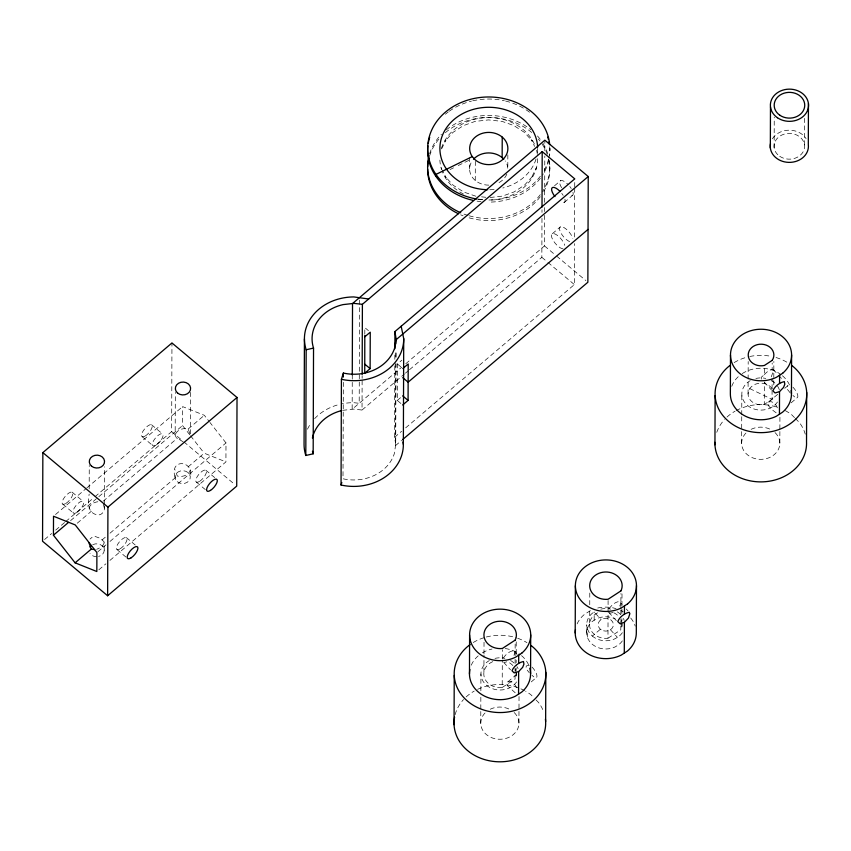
<?xml version="1.0" encoding="UTF-8"?>
<svg xmlns="http://www.w3.org/2000/svg" width="851" height="851" viewBox="0 0 851 851"><rect width="100%" height="100%" fill="white"/><g stroke="black" fill="none" stroke-linecap="round" stroke-linejoin="round"><path stroke-width="0.64" stroke-dasharray="4.25 3.19" d="M104.396 505.717C105.418 510.355 102.088 516.142 96.78 514.77C87.079 512.515 88.036 502.079 89.164 494.069M89.174 488.868L89.259 465.497M104.237 550.214L103.992 541.693L100.418 538.364L94.621 536.29L92.78 536.704L90.004 539.066M104.396 504.42L104.535 466.763M94.993 496.707L171.647 431.617L171.955 342.974M175.029 477.166C169.168 457.583 194.911 460.795 190.305 477.124M182.837 441.68L176.21 437.414L175.168 435.255L175.327 392.417M189.762 434.776L182.539 425.553L182.614 406.608L204.336 415.299L209.144 421.436M190.603 392.375L190.454 435.223L188.199 429C183.348 427.542 176.295 429.872 175.168 435.255M109.939 560.394L225.919 461.891L225.994 442.935L209.952 422.458M343.336 382.312L342.996 478.783A42.007 35.434 0.2 0 0 394.321 453.615L395.715 444.435L395.992 363.824M352.271 374.908L352.154 409.267L401.725 367.164M359.558 300.126L359.196 403.289L353.505 402.661A49.645 41.869 0.2 0 0 341.911 403.853M342.666 410.342L353.537 409.108L362.026 410.033L362.132 379.631M362.132 378.312L362.143 375.663M364.802 334.135L364.824 327.624L368.44 330.656M395.715 444.435L394.566 437.286L394.811 364.6M394.832 359.313L394.853 352.697M395.821 363.664L395.534 445.605L401.576 440.478M395.843 357.058L395.875 350.442M396.013 357.207L396.045 350.601M400.895 403.47L397.279 400.438L397.406 363.994L401.885 360.186M469.614 169.072L469.646 157.531M475.262 180.455L475.326 159.935M480.751 723.201L480.804 710.234M480.804 708.936L480.847 697.277M480.868 690.799L480.932 673.949M483.921 672.152L483.985 655.259M483.985 653.962L484.028 642.271M492.793 661.642A16.233 13.69 0.2 0 0 484.506 677.917A16.233 13.69 0.2 0 0 502.207 687.47L502.303 660.185M502.303 658.887L502.335 649.781M507.845 154.882L507.802 168.987A19.094 16.105 0.2 0 0 505.207 160.935M502.207 687.47L515.046 679.109L515.078 668.716M515.1 663.514L515.121 657.015M515.121 655.717L515.174 640.122M516.121 675.651L516.131 671.758M516.142 670.45L516.153 667.854M516.163 662.652L516.174 660.057M516.195 653.557L516.238 641.867M518.94 723.105L519.036 695.895M409.501 369.706L541.842 257.332L541.981 217.686M541.991 212.399L542.002 209.75M405.778 363.728L544.48 245.928L544.597 212.888M544.608 211.559L544.619 207.601M544.64 202.315L544.8 156.052M544.81 150.765L544.853 140.202M549.81 168.881L549.81 166.828M549.874 150.414L549.874 148.361A61.102 51.539 0.2 0 1 548.821 158.137M405.672 427.851L574.372 284.585L574.521 243.609M574.542 237.004L574.712 188.103M574.712 186.784L574.744 178.859M586.658 632.921L586.69 624.719M587.339 637.091L587.36 628.878A19.094 16.105 0.2 0 1 592.232 613.316L594.2 612.029L601.114 619.571M589.69 622.921L589.732 609.922M589.754 604.731L589.786 593.03M594.168 620.241L594.2 612.029M597.615 612.837A16.233 13.69 0.2 0 0 592.945 633.038L595.955 635.559A16.233 13.69 0.2 0 0 607.965 638.239L608.103 600.551M607.965 638.239L620.804 629.868L620.815 625.974M620.826 624.677L620.836 620.773M620.858 614.273L620.879 610.38M620.879 609.082L620.932 593.487M621.89 626.421L621.9 622.517M621.9 621.219L621.911 618.624M621.932 613.422L621.953 606.923M621.964 605.625L622.007 592.626M741.647 443.286L741.732 416.075M741.742 414.777L741.817 394.034M748.072 394.024L748.189 361.537M771.995 388.556A12.829 10.818 0.2 0 0 755.443 384.195A12.829 10.818 0.2 0 0 748.869 397.725A12.829 10.818 0.2 0 0 764.283 404.438L764.358 382.173M761.549 379.142L761.549 377.025L764.379 374.663L764.411 366.77M772.08 390.215L772.048 399.374L764.283 404.438M772.08 388.907L772.123 378.429M764.379 374.663L765.251 373.653A7.638 3.234 -42.5 0 1 771.293 369.717L772.155 369.6L772.176 363.026M774.133 147.627L774.24 117.183M773.772 384.865L773.857 361.473M779.835 443.19L779.878 430.234M779.878 428.936L779.931 415.979M804.514 144.936L804.61 117.14M89.11 508.345C89.802 503.994 94.78 501.984 98.695 501.611M104.269 542.864L102.056 546.736L96.663 549.331M190.326 469.784C189.209 475.166 182.157 477.496 177.306 476.039L175.051 469.816M536.013 169.328L536.396 167.541L531.524 177.572L532.535 176.274L524.567 185.103L514.153 191.89L502.505 196.102L488.974 197.634M441.626 148.893L445.956 139.968L444.945 141.266L452.913 132.437L463.327 125.65L474.975 121.438L488.506 119.906L502.058 121.374L513.77 125.522L524.248 132.267L532.311 141.053L531.311 139.766L534.619 146.436M771.261 376.823L773.219 371.547L773.219 369.419L772.155 369.6M777.708 394.311L768.634 402.012L767.602 403.714C769.219 408.193 773.857 411.033 777.506 413.809M516.823 674.215L507.749 681.928L506.717 683.619L507.739 686.034L515.727 693.235M554.522 185.795L560.575 180.646A9.552 3.649 49.7 0 1 568.202 184.635M564.224 202.474L572.298 195.602M552.352 233.717L560.415 226.855M55.528 514.525L85.791 488.825M86.791 487.974L182.614 406.608M44.571 539.534L51.624 533.545M55.666 530.12L64.74 522.408M65.75 521.546L93.982 497.569M70.59 520.631L97.822 497.505M98.833 496.644L182.539 425.553M77.25 523.216L91.376 511.217M103.141 501.228L177.434 438.137M188.199 429L204.336 415.299M102.003 539.991L106.013 536.587M110.034 533.173L177.306 476.039M188.06 466.912L204.197 453.2L225.919 461.891M97.908 551.714L105.971 544.863M110.002 541.438L225.994 442.935M98.844 569.808L105.907 563.819M362.026 410.033L404.448 374.004M405.459 373.142L408.491 370.568M397.279 400.438L400.864 397.396M394.566 437.286L401.629 431.276M784.771 388.311L787.803 385.737L790.122 385.62M791.153 402.831L797.217 397.683M531.269 681.885L536.321 677.587M587.36 628.878L589.286 632.761L592.339 636.091L600.455 629.197M590.371 610.603L584.063 614.709A30.551 25.764 0.2 0 0 576.584 625.208M450.041 169.562L453.551 167.838M458.232 165.541L468.763 160.382M768.634 402.012C772.644 400.3 776.25 404.608 777.527 408.012M507.749 681.928C512.472 680.119 516.397 685.64 517.142 689.789M529.237 665.525L526.907 665.652A7.553 3.319 39.9 0 0 526.897 669.758L529.216 672.641M481.581 196.836L486.506 197.368M475.89 196.241L463.71 192.018L453.232 185.284L445.169 176.487L446.169 177.774L442.307 169.987M749.774 388.609L772.048 399.374A12.829 10.818 0.2 0 0 773.697 394.907M544.48 245.928L555.586 255.215M556.586 256.066L585.85 280.575M541.842 257.332L546.927 261.587M547.938 262.438L574.372 284.585M397.406 363.994L401.927 367.781M171.647 431.617L182.827 440.988M183.848 441.839L234.685 484.421M151.542 424.723L162.392 433.808M205.772 470.146L214.643 477.571M142.213 436.733L153.052 445.818M196.443 482.155L205.314 489.591M72.133 492.155L82.983 501.239M126.363 537.577L135.235 545.012M62.804 504.175L73.654 513.259M117.034 549.597L125.905 557.022M794.515 417.607L791.77 414.831A45.826 38.646 0.2 0 0 784.292 410.108M795.334 418.437L799.44 422.585A45.826 38.646 0.2 0 1 805.269 434.17M531.992 695.863L530.886 694.746A45.826 38.646 0.2 0 0 525.663 691.246M536.087 700.001L538.555 702.49A45.826 38.646 0.2 0 1 543.587 711.649M773.219 369.419L777.686 374.28M778.58 375.259L783.037 380.12M764.219 382.067L771.357 389.854M620.315 602.519L622.028 604.38M626.293 609.029L627.995 610.89M608.646 612.241L616.315 620.613M610.465 629.772L617.369 637.314M514.557 651.749L517.11 654.536M503.728 662.408L510.547 669.854M790.1 392.726L787.781 389.843A7.553 3.319 39.9 0 1 787.803 385.737M190.56 435.797L204.197 453.2M103.354 504.026L104.386 508.313M441.201 167.764L441.573 169.551A48.879 41.231 0.2 0 1 439.882 160.073M514.153 712.5A19.094 16.105 0.2 0 1 513.11 734.753A19.094 16.105 0.2 0 1 486.698 734.817A19.094 16.105 0.2 0 1 485.442 712.564M490.24 709.223A19.094 16.105 0.2 0 1 509.334 709.181M455.125 714.659A45.826 38.646 0.2 0 1 463.561 699.511M466.125 696.948A45.826 38.646 0.2 0 1 474.198 691.097M477.592 689.342A45.826 38.646 0.2 0 1 524.546 690.618M772.41 138.787A19.094 16.105 0.2 0 1 789.175 130.182A19.094 16.105 0.2 0 1 806.088 138.607M569.649 241.62A9.552 3.649 49.7 0 1 560.128 231.366A9.552 3.649 49.7 0 1 563.979 227.579A9.552 3.649 49.7 0 1 572.829 238.493M572.989 192.283A9.552 3.649 49.7 0 1 569.808 195.4M561.628 187.741A9.552 3.649 49.7 0 1 560.575 180.646M569.84 186.518A9.552 3.649 49.7 0 1 571.234 188.507M564.915 199.145A9.552 3.649 49.7 0 1 561.734 202.272M561.766 193.379A9.552 3.649 49.7 0 1 563.171 195.379M562.99 248.843A9.552 3.649 49.7 0 1 552.65 239.493A9.552 3.649 49.7 0 1 555.363 234.153A9.552 3.649 49.7 0 1 564.766 245.365M307.488 429.191A49.645 41.869 0.2 0 1 310.615 423.702M314.636 418.66A49.645 41.869 0.2 0 1 339.421 404.427M609.252 608.742A7.638 3.234 -42.5 0 1 617.518 601.859A7.638 3.234 -42.5 0 1 619.709 606.018M612.901 612.358A7.638 3.234 -42.5 0 1 609.242 612.837M597.732 608.008A30.551 25.764 0.2 0 1 616.081 608.635M620.922 610.529A30.551 25.764 0.2 0 1 623.177 611.731M630.719 618.039A30.551 25.764 0.2 0 1 635.24 626.134M621.868 622.847A16.233 13.69 0.2 0 1 620.804 629.868M613.848 612.794A16.233 13.69 0.2 0 1 618.624 616.305M620.751 619.4A16.233 13.69 0.2 0 1 621.624 621.677M622.358 632.687A19.094 16.105 0.2 0 1 619.347 636.027L615.401 638.59A19.094 16.105 0.2 0 1 592.339 636.091M600.774 609.125A19.094 16.105 0.2 0 1 610.656 609.103M617.347 611.869A19.094 16.105 0.2 0 1 620.89 614.826M623.4 618.464A19.094 16.105 0.2 0 1 624.208 620.453M622.336 640.888A19.094 16.105 0.2 0 1 619.315 644.228L615.369 646.803A19.094 16.105 0.2 0 1 590.658 642.718A19.094 16.105 0.2 0 1 592.2 621.528L596.147 618.954A19.094 16.105 0.2 0 1 615.241 618.911M516.6 681.917A19.094 16.105 0.2 0 1 487.027 685.693A19.094 16.105 0.2 0 1 489.357 660.536M495.005 658.366A19.094 16.105 0.2 0 1 504.888 658.334M510.557 660.482A19.094 16.105 0.2 0 1 516.514 665.812M517.11 666.737A19.094 16.105 0.2 0 1 518.078 668.695M532.088 667.12A7.648 2.649 54.9 0 1 537.002 676.215A7.648 2.649 54.9 0 1 532.056 675.343M516.1 672.077A16.233 13.69 0.2 0 1 515.046 679.109M512.855 665.546A16.233 13.69 0.2 0 0 507.132 661.61A7.638 3.234 -42.5 0 1 504.43 662.301M514.993 668.631A16.233 13.69 0.2 0 1 515.855 670.907M503.494 657.972A7.638 3.234 -42.5 0 1 511.749 651.089A7.638 3.234 -42.5 0 1 513.94 655.259M473.284 642.484A45.826 38.646 0.2 0 1 485.081 637.356M486.336 637.005A45.826 38.646 0.2 0 1 516.419 637.825M517.653 638.25A45.826 38.646 0.2 0 1 526.929 642.643M471.273 665.163A30.551 25.764 0.2 0 1 478.336 655.738M482.4 652.834A30.551 25.764 0.2 0 1 491.995 649.036M505.207 648.515A30.551 25.764 0.2 0 1 520.578 654.866M521.535 655.632A30.551 25.764 0.2 0 1 528.694 665.025M734.168 362.579A45.826 38.646 0.2 0 1 747.221 357.09M749.774 356.495A45.826 38.646 0.2 0 1 770.921 356.292M776.038 357.526A45.826 38.646 0.2 0 1 787.813 362.739M731.732 386.322A30.551 25.764 0.2 0 1 739.221 375.823M742.21 373.6A30.551 25.764 0.2 0 1 781.463 374.951M782.42 375.727A30.551 25.764 0.2 0 1 790.388 387.258M716.765 432.308A45.826 38.646 0.2 0 1 724.446 419.607M727.009 417.033A45.826 38.646 0.2 0 1 735.083 411.182M736.189 410.576A45.826 38.646 0.2 0 1 779.601 408.033M792.972 387.216A7.648 2.649 54.9 0 1 797.887 396.3A7.648 2.649 54.9 0 1 792.941 395.438M775.038 432.585A19.094 16.105 0.2 0 1 773.995 454.838A19.094 16.105 0.2 0 1 747.582 454.902A19.094 16.105 0.2 0 1 746.338 432.648M751.125 429.319A19.094 16.105 0.2 0 1 770.219 429.266M777.484 402.002A19.094 16.105 0.2 0 1 747.912 405.778A19.094 16.105 0.2 0 1 750.242 380.631M755.89 378.45A19.094 16.105 0.2 0 1 765.772 378.429M771.453 380.578A19.094 16.105 0.2 0 1 776.006 384.152M777.41 385.907A19.094 16.105 0.2 0 1 779.335 389.779M537.619 158.658A48.879 41.231 0.2 0 1 488.942 199.996M482.56 199.666A48.879 41.231 0.2 0 1 477.507 198.889M463.38 193.985A48.879 41.231 0.2 0 1 442.392 171.838M441.478 148.212A48.879 41.231 0.2 0 1 487.123 117.566A48.879 41.231 0.2 0 1 535.088 145.702M536.566 150.308A48.879 41.231 0.2 0 1 537.534 156.265M506.813 174.157A19.094 16.105 0.2 0 1 498.314 182.954M488.782 185.135A19.094 16.105 0.2 0 1 472.124 161.02M548.81 160.19A61.102 51.539 0.2 0 1 542.512 175.146M540.311 178.284A61.102 51.539 0.2 0 1 489.017 202.102M481.038 201.676A61.102 51.539 0.2 0 1 477.071 201.134M445.392 114.225A61.102 51.539 0.2 0 1 448.286 111.928M449.296 111.183A61.102 51.539 0.2 0 1 471.443 101.131M472.72 100.822A61.102 51.539 0.2 0 1 504.345 100.748M505.622 101.046A61.102 51.539 0.2 0 1 530.854 113.247M549.703 146.755A61.102 51.539 0.2 0 1 549.618 155.308M549.352 160.722A61.102 51.539 0.2 0 1 542.449 191.56M540.257 194.709A61.102 51.539 0.2 0 1 469.316 215.824M468.061 215.463A61.102 51.539 0.2 0 1 461.891 213.261M429.627 153.786A61.102 51.539 0.2 0 1 441.446 134.277M446.275 129.863A61.102 51.539 0.2 0 1 530.79 129.66M537.481 135.979A61.102 51.539 0.2 0 1 540.768 140.043M542.895 143.223A61.102 51.539 0.2 0 1 547.672 153.499M548.65 159.116A61.102 51.539 0.2 0 1 543.768 191.432M540.247 196.751A61.102 51.539 0.2 0 1 468.05 217.516M463.093 215.792A61.102 51.539 0.2 0 1 460.689 214.803M429.617 155.839A61.102 51.539 0.2 0 1 439.637 138.266M445.328 132.692A61.102 51.539 0.2 0 1 531.737 132.49M538.343 139.021A61.102 51.539 0.2 0 1 539.981 141.053M542.204 144.191A61.102 51.539 0.2 0 1 547.267 154.382M536.045 159.073A48.879 41.231 0.2 0 1 502.835 188.007M494.08 189.496A48.879 41.231 0.2 0 1 488.974 189.741M537.662 148.393A48.879 41.231 0.2 0 1 537.353 153.18M548.533 159.339A61.102 51.539 0.2 0 1 543.842 170.913M540.321 176.242A61.102 51.539 0.2 0 1 489.027 200.049M482.379 199.751A61.102 51.539 0.2 0 1 477.081 199.081M92.759 544.661A7.638 6.446 0.2 0 1 103.641 547.746A7.638 6.446 0.2 0 1 98.61 556.448M96.631 556.671A7.638 6.446 0.2 0 1 90.004 553.469M601.157 629.793L599.742 628.602A7.638 6.446 0.2 0 1 604.104 618.39A7.638 6.446 0.2 0 1 613.252 626.049A7.638 6.446 0.2 0 1 601.157 629.793M779.718 156.297A15.275 12.882 0.2 0 0 804.408 148.297A15.275 12.882 0.2 0 0 783.824 134.256A15.275 12.882 0.2 0 0 779.718 156.297M76.909 512.398A7.638 2.883 -50 0 0 83.515 501.771A7.638 2.883 -50 0 0 74.526 507.579A7.638 2.883 -50 0 0 76.909 512.398M156.318 444.956A7.638 2.883 -50 0 0 162.924 434.34A7.638 2.883 -50 0 0 153.925 440.137A7.638 2.883 -50 0 0 156.318 444.956M66.07 503.313A7.638 2.883 -50 0 0 72.675 492.686A7.638 2.883 -50 0 0 63.676 498.495A7.638 2.883 -50 0 0 66.07 503.313M177.285 481.709A7.638 6.446 0.2 0 0 190.05 478.794A7.638 6.446 0.2 0 0 180.657 470.922A7.638 6.446 0.2 0 0 177.285 481.709M120.289 548.735A7.638 2.883 -50 0 0 126.895 538.109A7.638 2.883 -50 0 0 117.906 543.917A7.638 2.883 -50 0 0 120.289 548.735M145.468 435.872A7.638 2.883 -50 0 0 152.074 425.255A7.638 2.883 -50 0 0 143.085 431.053A7.638 2.883 -50 0 0 145.468 435.872M199.698 481.294A7.638 2.883 -50 0 0 206.304 470.677A7.638 2.883 -50 0 0 197.315 476.475A7.638 2.883 -50 0 0 199.698 481.294"/><path stroke-width="1.28" d="M42.858 452.604L42.55 541.247L107.62 595.753L236.716 486.123L237.025 397.481L171.955 342.974L42.858 452.604L107.928 507.111L107.62 595.753M53.443 535.194L53.517 516.238L75.239 524.929L96.897 552.576L96.833 571.521L75.101 562.83L53.443 535.194L68.58 522.344M304.424 338.932L304.062 444.658A49.645 41.869 0.2 0 0 305.807 455.487L313.168 453.806L313.54 348.08A42.007 35.434 0.2 0 1 343.038 304.615L353.91 303.381L362.398 304.307L542.204 151.606L574.744 178.859L394.928 331.56L394.875 348.74M305.807 455.487L306.169 349.761A49.645 41.869 0.2 0 1 353.878 296.935L368.643 298.999M401.183 326.252L403.725 338.687L403.353 444.413A49.645 41.869 0.2 0 1 341.049 485.017L341.421 379.291L343.368 373.057A42.007 35.434 0.2 0 0 394.694 347.889L396.077 338.709L394.928 331.56M343.347 377.025L343.368 373.057M352.271 374.908L352.527 303.541L544.853 140.202L588.232 176.529L587.86 282.255L402.576 439.616M362.154 374.344L362.398 304.307M364.802 335.443L364.739 373.185L370.121 368.621L370.249 332.167L364.866 336.741M395.896 343.836L395.906 339.879L588.232 176.529M402.704 404.98L408.076 400.417L408.203 363.962L402.831 368.536M435.978 176.455L435.978 174.402L472.273 156.605A19.094 16.105 0.2 0 1 487.038 132.469A19.094 16.105 0.2 0 1 506.749 153.978A19.094 16.105 0.2 0 1 475.326 159.935L472.273 156.605M454.062 724.712L454.232 675.46M469.475 673.981L469.603 634.995M502.154 157.616L502.228 137.096M518.557 694.129L518.642 671.556L522.684 667.322L523.929 664.11L523.461 661.525C518.684 662.461 513.823 666.248 512.015 670.737L514.142 672.886L518.642 671.556M518.663 663.355L518.695 655.142M530.577 673.832L530.705 634.846M542.013 207.112L542.204 151.606M545.64 721.595L545.81 672.343M575.202 632.953L575.372 585.754M624.294 653.1L624.4 622.326L628.442 618.081L629.857 613.635L629.219 612.284C624.453 613.22 619.581 617.007 617.773 621.507L619.9 623.655L624.4 622.326M624.432 614.114L624.464 605.912M636.474 585.616L636.314 632.804A30.551 25.764 0.2 0 1 627.453 651.047L621.145 655.153A30.551 25.764 0.2 0 1 588.892 654.345A30.551 25.764 0.2 0 1 575.457 629.591M714.946 444.796L715.117 395.555M730.488 355.08L730.36 394.066A30.551 25.764 0.2 0 0 776.293 416.277L782.601 412.161A30.551 25.764 0.2 0 0 791.185 390.556M770.336 147.968L770.474 106.928M779.442 414.214L779.527 391.641L783.569 387.407L784.813 384.195L784.345 381.61C779.569 382.546 774.708 386.333 772.899 390.822L775.027 392.971L779.527 391.641M779.548 383.439L779.58 375.227M791.462 393.917L791.6 354.931M806.695 392.439L806.525 441.68A45.826 38.646 0.2 0 1 761.145 481.889A45.826 38.646 0.2 0 1 714.925 442.275M808.45 103.567L808.312 144.606A19.094 16.105 0.2 0 1 788.845 162.381A19.094 16.105 0.2 0 1 770.453 143.766M341.049 485.017L341.825 482.517M107.928 507.111L237.025 397.481M75.101 562.83L91.238 549.129L94.674 549.608M588.052 229.398L408.14 382.184L402.725 377.653M306.169 349.761L313.54 348.08M364.696 364.079L370.121 368.621M402.661 395.875L408.076 400.417M91.238 549.129L88.993 542.906M402.97 442.02L403.353 444.413M545.417 719.084A45.826 38.646 0.2 0 1 498.739 761.794A45.826 38.646 0.2 0 1 454.572 717.138M403.725 338.687A49.645 41.869 0.2 0 1 341.421 379.291M554.958 196.592A9.552 3.649 49.7 0 1 552.108 187.784A9.552 3.649 49.7 0 1 560.139 191.507M313.168 453.806A42.007 35.434 0.2 0 1 312.466 451.232M312.402 438.042A42.007 35.434 0.2 0 1 341.506 410.618M531.056 645.494A45.826 38.646 0.2 0 1 532.513 701.192A45.826 38.646 0.2 0 1 466.476 700.203A45.826 38.646 0.2 0 1 470.124 644.579M529.822 668.248A30.551 25.764 0.2 0 1 521.716 692.076L515.408 696.182A30.551 25.764 0.2 0 1 482.591 695.054A30.551 25.764 0.2 0 1 469.912 669.492M791.941 365.579A45.826 38.646 0.2 0 1 793.717 421.011A45.826 38.646 0.2 0 1 727.977 420.841A45.826 38.646 0.2 0 1 730.009 365.419M460.699 212.75A61.102 51.539 0.2 0 1 428.957 156.148M473.188 200.379A61.102 51.539 0.2 0 1 427.915 145.819M428.255 143.372A61.102 51.539 0.2 0 1 429.681 137.362M547.725 137.085A61.102 51.539 0.2 0 1 548.416 139.447M548.98 141.862A61.102 51.539 0.2 0 1 549.406 144.308M473.507 159.265A19.094 16.105 0.2 0 1 503.803 159.19M487.708 189.73A48.879 41.231 0.2 0 1 439.893 148.308A48.879 41.231 0.2 0 1 488.059 107.29A48.879 41.231 0.2 0 1 537.63 147.202M458.37 213.729A61.102 51.539 0.2 0 1 427.606 169.179M427.659 166.743A61.102 51.539 0.2 0 1 428.947 158.201M477.081 199.081A61.102 51.539 0.2 0 1 428 143.138A61.102 51.539 0.2 0 1 489.633 96.982A61.102 51.539 0.2 0 1 549.703 144.702M89.972 547.023A7.638 6.446 0.2 0 1 91.174 545.693M772.187 360.388L764.411 365.451A12.829 10.818 0.2 0 1 748.21 355.037A12.829 10.818 0.2 0 1 764.315 344.549A12.829 10.818 0.2 0 1 772.187 360.388M782.739 373.174L776.431 377.291A30.551 25.764 0.2 0 1 730.615 357.324A30.551 25.764 0.2 0 1 771.378 330.773A30.551 25.764 0.2 0 1 782.739 373.174M515.174 640.122L502.345 648.483A16.233 13.69 0.2 0 1 483.942 634.357A16.233 13.69 0.2 0 1 503.611 621.549A16.233 13.69 0.2 0 1 515.174 640.122M521.844 653.089L515.536 657.195A30.551 25.764 0.2 0 1 469.731 637.239A30.551 25.764 0.2 0 1 510.494 610.678A30.551 25.764 0.2 0 1 521.844 653.089M620.943 590.881L608.103 599.253A16.233 13.69 0.2 0 1 589.7 585.126A16.233 13.69 0.2 0 1 609.369 572.308A16.233 13.69 0.2 0 1 620.943 590.881M627.612 603.848L621.304 607.965A30.551 25.764 0.2 0 1 575.499 587.998A30.551 25.764 0.2 0 1 616.252 561.447A30.551 25.764 0.2 0 1 627.612 603.848M777.463 117.757A19.094 16.105 0.2 0 0 808.322 107.769A19.094 16.105 0.2 0 0 782.601 90.206A19.094 16.105 0.2 0 0 777.463 117.757M779.867 115.257A15.275 12.882 0.2 0 0 804.557 107.258A15.275 12.882 0.2 0 0 783.973 93.216A15.275 12.882 0.2 0 0 779.867 115.257M177.593 393.066A7.638 6.446 0.2 0 0 190.358 390.152A7.638 6.446 0.2 0 0 180.965 382.28A7.638 6.446 0.2 0 0 177.593 393.066M91.536 466.157A7.638 6.446 0.2 0 0 104.301 463.242A7.638 6.446 0.2 0 0 94.908 455.37A7.638 6.446 0.2 0 0 91.536 466.157M131.139 557.809A7.638 2.883 -50 0 0 137.745 547.193A7.638 2.883 -50 0 0 128.746 553.001A7.638 2.883 -50 0 0 131.139 557.809M210.537 490.378A7.638 2.883 -50 0 0 217.143 479.762A7.638 2.883 -50 0 0 208.155 485.559A7.638 2.883 -50 0 0 210.537 490.378"/></g></svg>
